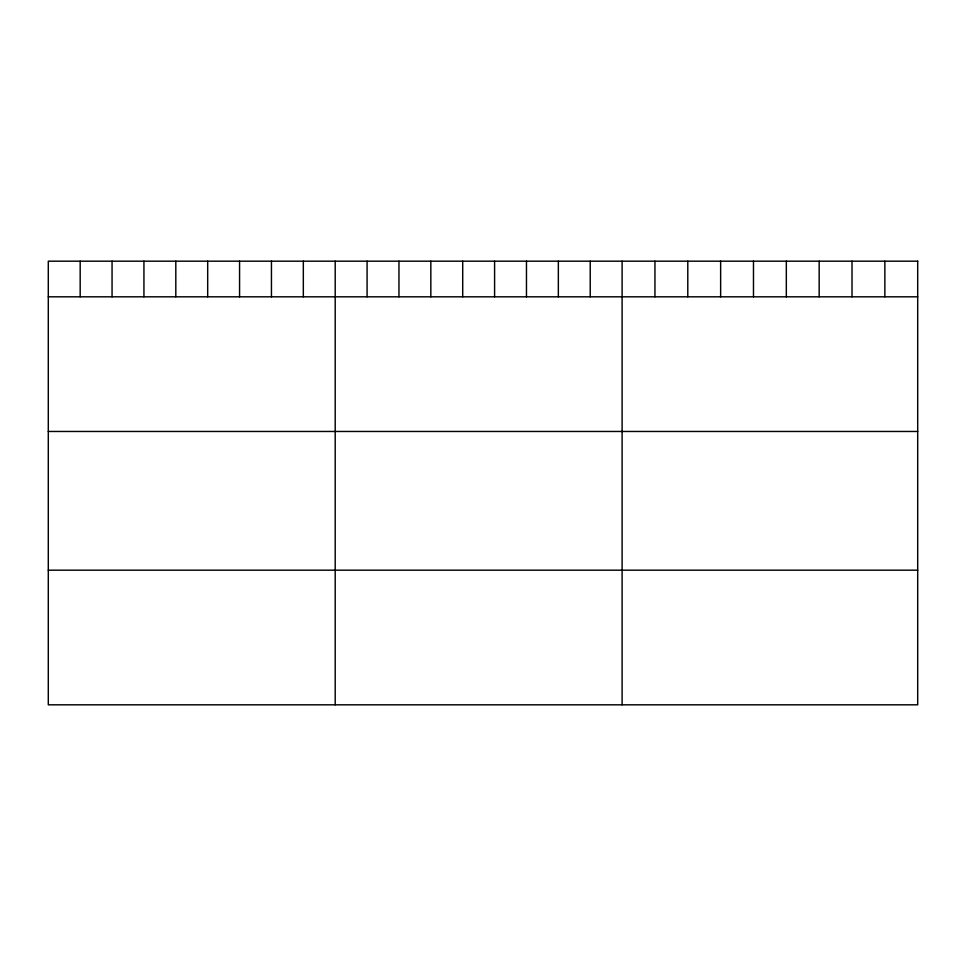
<?xml version="1.0" encoding="UTF-8"?>
<svg xmlns="http://www.w3.org/2000/svg" width="966" height="966" viewBox="0 0 966 966"><rect width="100%" height="100%" fill="white"/><g stroke="black" fill="none" stroke-linecap="round" stroke-linejoin="round"><path stroke-width="1.45" d="M48.3 296.816L917.7 296.816M48.3 431.464L917.7 431.464M48.3 570.182L917.7 570.182M884.856 261.182L884.856 296.816M852.012 261.182L852.012 296.816M819.168 261.182L819.168 296.816M786.324 261.182L786.324 296.816M753.48 261.182L753.48 296.816M720.636 261.182L720.636 296.816M687.792 261.182L687.792 296.816M654.948 261.182L654.948 296.816M622.104 261.182L622.104 704.818M590.226 261.182L590.226 296.816M558.348 261.182L558.348 296.816M526.47 261.182L526.47 296.816M494.592 261.182L494.592 296.816M462.714 261.182L462.714 296.816M430.836 261.182L430.836 296.816M398.958 261.182L398.958 296.816M367.08 261.182L367.08 296.816M335.202 261.182L335.202 704.818M303.324 261.182L303.324 296.816M271.446 261.182L271.446 296.816M239.568 261.182L239.568 296.816M207.69 261.182L207.69 296.816M175.812 261.182L175.812 296.816M143.934 261.182L143.934 296.816M112.056 261.182L112.056 296.816M80.178 261.182L80.178 296.816M917.7 261.182L48.3 261.182L48.3 704.818L917.7 704.818L917.7 261.182"/></g></svg>
